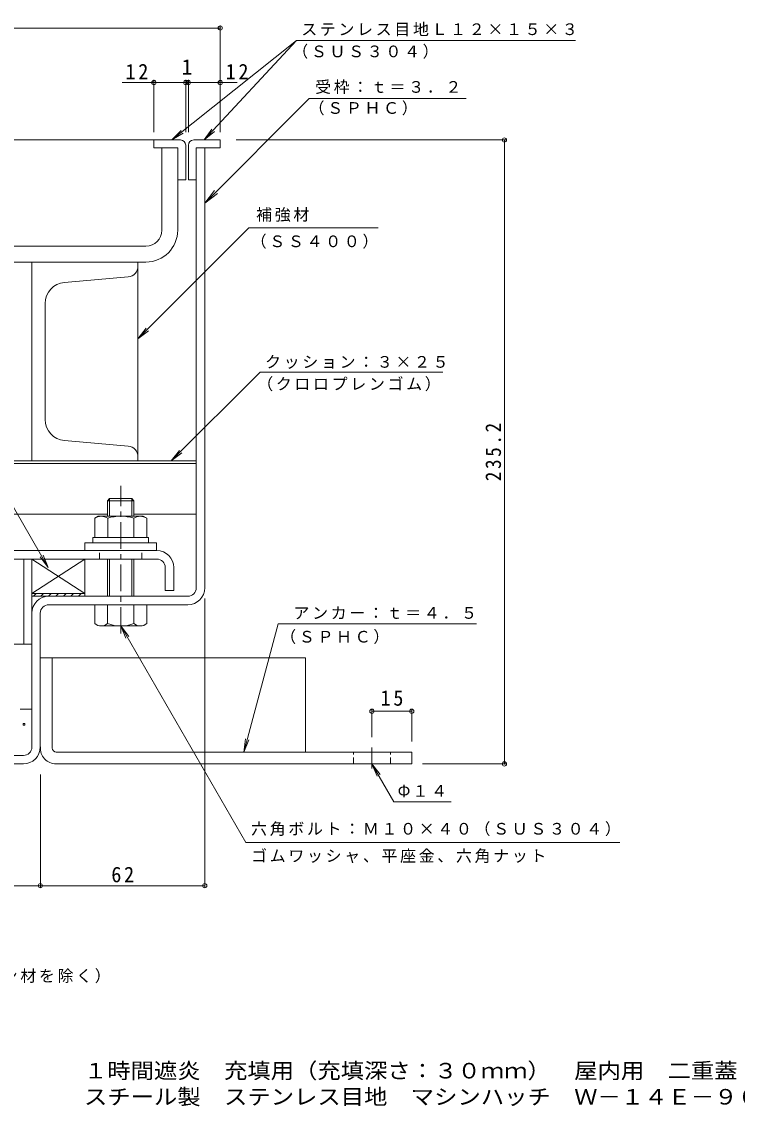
# Model space of a CAD drawing. Units: millimetres at full size. Extents: x -522 to 546, y -392 to 382.
# Drawn here: x -123.5 to 146.3, y -392.4 to 16.4 of the extents above; entities that cross this region are included whole.
import ezdxf
from ezdxf.enums import TextEntityAlignment as Align

# ---------------------------------------------------------------- set-up
doc = ezdxf.new("R2010")
doc.units = ezdxf.units.MM
doc.header["$LTSCALE"] = 2
doc.header["$PDMODE"] = 32
doc.header["$PDSIZE"] = 1.6
doc.linetypes.add('CHAIN1', pattern=[8, 5, -1, 1, -1])
doc.linetypes.add('DASHED1', pattern=[1.8, 1.2, -0.6])
for name, color, linetype, lineweight in [('D-1', 2, 'Continuous', 9), ('D-2', 3, 'Continuous', 9), ('D-3', 4, 'Continuous', 9), ('D-4', 4, 'Continuous', 9), ('D-5', 7, 'Continuous', 9), ('D-6', 6, 'Continuous', 5), ('D-7', 5, 'Continuous', 5), ('D-8', 5, 'Continuous', 5), ('D-9', 134, 'Continuous', 5), ('D-A', 3, 'Continuous', 9), ('D-C', 5, 'Continuous', 9), ('D-D', 4, 'Continuous', 9), ('D-E', 3, 'Continuous', 9), ('D-F', 7, 'Continuous', 9), ('F-5_F-5ﾚｲﾔ', 7, 'Continuous', 9)]:
    doc.layers.add(name, color=color, linetype=linetype, lineweight=lineweight)
doc.styles.add('ＭＳ ゴシック', font='')
doc.styles.get('ＭＳ ゴシック').set_extended_font_data('MS Gothic')

msp = doc.modelspace()

# ---------------------------------------------------------------- linework, layer by layer
at = {"layer": 'D-1'}
for p, q in [((-57.651, -31.178), (-54.451, -31.178)), ((-57.651, -196.979), (-57.651, -31.178)), ((-54.451, -31.178), (-54.451, -196.979)), ((-60.851, -200.179), (-113.251, -200.179)), ((-91.151, -203.379), (-113.251, -203.379)), ((-81.151, -203.379), (-60.851, -203.379)), ((-119.651, -256.979), (-119.651, -206.579)), ((-116.451, -206.579), (-116.451, -256.979)), ((-122.851, -260.179), (-169.651, -260.179)), ((-122.851, -263.379), (-169.651, -263.379))]:
    msp.add_line(p, q, dxfattribs=at)
for centre, radius, start, end in [((-113.251, -206.579), 6.4, 90, 180), ((-60.851, -196.979), 6.4, 270, 0), ((-60.851, -196.979), 3.2, 270, 0), ((-113.251, -206.579), 3.2, 90, 180), ((-122.851, -256.979), 3.2, 270, 0), ((-122.851, -256.979), 6.4, 270, 0)]:
    msp.add_arc(centre, radius, start, end, dxfattribs=at)
at = {"layer": 'D-2'}
for p, q in [((-64.651, -31.178), (-70.651, -31.178)), ((-70.651, -62.178), (-70.651, -31.178)), ((-64.651, -31.178), (-64.651, -62.178)), ((-76.651, -68.178), (-414.803, -68.178)), ((-414.803, -74.178), (-76.651, -74.178))]:
    msp.add_line(p, q, dxfattribs=at)
for radius in [12, 6]:
    msp.add_arc((-76.651, -62.178), radius, 270, 0, dxfattribs=at)
at = {"layer": 'D-3'}
for p, q in [((-414.803, -28.178), (-63.651, -28.178)), ((-73.651, -28.178), (-73.651, -31.178)), ((-58.651, -28.178), (-48.651, -28.178)), ((-48.651, -28.178), (-48.651, -31.178)), ((-73.651, -31.178), (-64.651, -31.178)), ((-64.651, -31.178), (-64.651, -43.178)), ((-61.651, -30.178), (-61.651, -43.178)), ((-48.651, -31.178), (-57.651, -31.178)), ((-57.651, -31.178), (-57.651, -43.178)), ((-64.651, -43.178), (-61.651, -43.178))]:
    msp.add_line(p, q, dxfattribs=at)
msp.add_lwpolyline([(-60.651, -30.178), (-60.651, -43.178), (-57.651, -43.178)], dxfattribs=at)
for centre, start, end in [((-63.651, -30.178), 0, 90), ((-58.651, -30.178), 90, 180)]:
    msp.add_arc(centre, 2, start, end, dxfattribs=at)
at = {"layer": 'D-4'}
for p, q in [((-124.051, -242.709), (-119.651, -242.709)), ((-119.651, -256.979), (-119.651, -242.709)), ((-122.851, -260.179), (-127.555, -260.179))]:
    msp.add_line(p, q, dxfattribs=at)
at = {"layer": 'D-4', "color": 2}
msp.add_lwpolyline([(-122.903, -248.758), (-122.903, -248.158), (-122.303, -248.158), (-122.303, -248.758)], close=True, dxfattribs=at)
at = {"layer": 'D-4'}
msp.add_arc((-122.851, -256.979), 3.2, 270, 0, dxfattribs=at)
at = {"layer": 'D-5'}
for p, q in [((-19.942, 9.302), (-66.87, -28.178)), ((-19.942, 9.302), (-54.645, -28.178)), ((-19.942, 9.302), (85.227, 9.302)), ((-15.172, -12.569), (-54.451, -51.984)), ((-15.172, -12.569), (44.096, -12.569)), ((-54.645, -28.178), (-51.756, -24.097)), ((-66.869, -28.177), (-63.402, -24.574)), ((-66.869, -28.177), (-62.588, -25.594)), ((-54.645, -28.178), (-50.798, -24.984)), ((-54.451, -51.984), (-50.807, -47.217)), ((-54.451, -51.984), (-49.698, -48.323)), ((10.848, -61.334), (-37.863, -61.334)), ((-79.651, -103.122), (-75.685, -100.078)), ((-33.643, -115.735), (-67.086, -149.178)), ((-33.643, -115.735), (35.264, -115.735)), ((-152.003, -122.606), (-113.478, -189.333)), ((-67.086, -149.178), (-64.042, -145.211)), ((-67.086, -149.178), (-63.119, -146.134)), ((-113.478, -189.333), (-116.522, -185.366)), ((-113.478, -189.333), (-115.392, -184.713)), ((-86.151, -211.379), (-84.237, -215.998)), ((-26.828, -210.582), (-39.769, -258.879)), ((-26.828, -210.582), (47.98, -210.582)), ((-39.769, -258.879), (-39.116, -253.922)), ((-39.769, -258.879), (-37.856, -254.26)), ((8.549, -263.379), (16.772, -277.621)), ((8.549, -263.379), (10.463, -267.998)), ((8.549, -263.379), (11.593, -267.346)), ((16.772, -277.621), (38.382, -277.621)), ((-39.028, -292.998), (101.946, -292.998))]:
    msp.add_line(p, q, dxfattribs=at)
for points in [[(-37.863, -61.334), (-79.651, -103.122), (-76.608, -99.155)], [(-39.028, -292.998), (-86.151, -211.379), (-83.107, -215.346)]]:
    msp.add_lwpolyline(points, dxfattribs=at)
at = {"layer": 'D-6'}
for p, q in [((-57.651, -150.178), (-419.202, -150.178)), ((-57.651, -149.178), (-418.202, -149.178)), ((-209.202, -169.178), (-91.151, -169.178)), ((-81.151, -169.178), (-57.651, -169.178)), ((-99.651, -186.179), (-119.651, -199.179)), ((-119.651, -186.179), (-119.651, -199.179)), ((-99.651, -199.179), (-119.651, -199.179))]:
    msp.add_line(p, q, dxfattribs=at)
at = {"layer": 'D-6', "color": 134}
for p, q in [((-122.651, -186.179), (-122.651, -218.179)), ((-119.651, -186.179), (-122.651, -186.179)), ((-122.651, -218.179), (-408.009, -218.179))]:
    msp.add_line(p, q, dxfattribs=at)
msp.add_lwpolyline([(-119.651, -186.179), (-119.651, -218.179), (-122.651, -218.179)], dxfattribs=at)
at = {"layer": 'D-6'}
msp.add_lwpolyline([(-99.651, -199.179), (-99.651, -186.179), (-119.651, -186.179)], close=True, dxfattribs=at)
at = {"layer": 'D-7', "linetype": 'CHAIN1'}
msp.add_line((-86.151, -214.257), (-86.151, -158.527), dxfattribs=at)
at = {"layer": 'D-7'}
for p, q in [((-90.339, -163.379), (-91.151, -164.191)), ((-81.963, -163.379), (-90.339, -163.379)), ((-90.339, -169.979), (-90.339, -163.379)), ((-81.963, -163.379), (-81.151, -164.191)), ((-81.963, -169.979), (-81.963, -163.379)), ((-81.151, -164.191), (-91.151, -164.191)), ((-91.151, -169.979), (-91.151, -164.191)), ((-81.151, -164.191), (-81.151, -169.979)), ((-91.151, -200.179), (-91.151, -186.179)), ((-90.339, -200.179), (-90.339, -186.179)), ((-81.963, -200.179), (-81.963, -186.179)), ((-81.151, -186.179), (-81.151, -200.179)), ((-95.951, -210.484), (-95.951, -203.379)), ((-76.351, -203.379), (-95.951, -203.379)), ((-91.151, -210.484), (-91.151, -203.379)), ((-81.151, -203.379), (-81.151, -210.484)), ((-76.351, -210.484), (-76.351, -203.379)), ((-78.751, -211.379), (-93.551, -211.379))]:
    msp.add_line(p, q, dxfattribs=at)
at = {"layer": 'D-7', "color": 2, "lineweight": 9}
for p, q in [((-95.966, -170.738), (-94.651, -169.979)), ((-95.966, -170.738), (-95.966, -177.979)), ((-77.651, -169.979), (-94.651, -169.979)), ((-91.058, -170.738), (-91.058, -177.979)), ((-81.243, -170.738), (-81.243, -177.979))]:
    msp.add_line(p, q, dxfattribs=at)
at = {"layer": 'D-7', "color": 6}
for p, q in [((-96.651, -177.979), (-96.651, -179.979)), ((-96.651, -179.979), (-75.651, -179.979))]:
    msp.add_line(p, q, dxfattribs=at)
at = {"layer": 'D-7', "color": 134}
for p, q in [((-99.651, -179.979), (-99.651, -182.979)), ((-99.651, -179.979), (-72.651, -179.979)), ((-99.651, -182.979), (-72.651, -182.979)), ((-72.651, -179.979), (-72.651, -182.979))]:
    msp.add_line(p, q, dxfattribs=at)
at = {"layer": 'D-7', "color": 2, "lineweight": 9}
msp.add_lwpolyline([(-77.651, -169.979), (-76.336, -170.738), (-76.336, -177.979), (-95.966, -177.979)], dxfattribs=at)
at = {"layer": 'D-7', "color": 6}
msp.add_lwpolyline([(-96.651, -177.979), (-75.651, -177.979), (-75.651, -179.979)], dxfattribs=at)
at = {"layer": 'D-7', "color": 2, "lineweight": 9}
for centre, radius, start, end in [((-93.069, -175.755), 5.793, 94.38438, 120), ((-93.665, -174.819), 4.842, 57.42749, 88.18784), ((-86.151, -186.22), 16.241, 72.41188, 107.5881), ((-78.636, -174.819), 4.842, 91.81215, 122.57249), ((-79.232, -175.755), 5.793, 59.99998, 85.6156)]:
    msp.add_arc(centre, radius, start, end, dxfattribs=at)
at = {"layer": 'D-7'}
for centre, radius, start, end in [((-93.551, -207.713), 3.666, 229.1022, 310.89809), ((-86.151, -196.963), 14.416, 249.70546, 290.29454), ((-78.751, -207.713), 3.666, 229.10191, 310.8978)]:
    msp.add_arc(centre, radius, start, end, dxfattribs=at)
at = {"layer": 'D-8'}
for p, q in [((-414.803, -74.178), (-79.651, -74.178)), ((-79.651, -74.178), (-79.651, -149.178)), ((-79.651, -149.178), (-418.202, -149.178))]:
    msp.add_line(p, q, dxfattribs=at)
at = {"layer": 'D-9'}
for p, q in [((-119.651, -74.178), (-79.651, -74.178)), ((-119.651, -149.178), (-119.651, -74.178)), ((-79.651, -75.763), (-79.651, -74.178)), ((-83.303, -79.748), (-107.349, -81.851)), ((-114.651, -89.821), (-114.651, -133.535)), ((-83.303, -143.608), (-107.349, -141.505)), ((-119.651, -149.178), (-79.651, -149.178)), ((-79.651, -147.593), (-79.651, -149.178))]:
    msp.add_line(p, q, dxfattribs=at)
for centre, radius, start, end in [((-83.651, -75.763), 4, 274.99944, 0), ((-106.651, -89.821), 8, 94.99944, 180), ((-106.651, -133.535), 8, 180, 264.99997), ((-83.651, -147.593), 4, 0, 84.99997)]:
    msp.add_arc(centre, radius, start, end, dxfattribs=at)
at = {"layer": 'D-A'}
for p, q in [((-72.551, -182.979), (-414.803, -182.979)), ((-72.551, -186.179), (-414.803, -186.179)), ((-69.351, -189.379), (-69.351, -197.979)), ((-66.151, -189.379), (-66.151, -197.979)), ((-69.351, -197.979), (-66.151, -197.979))]:
    msp.add_line(p, q, dxfattribs=at)
at = {"layer": 'D-A', "linetype": 'DASHED1'}
for p, q in [((-94.151, -186.179), (-94.151, -182.979)), ((-78.15, -186.179), (-78.15, -182.979))]:
    msp.add_line(p, q, dxfattribs=at)
at = {"layer": 'D-A'}
for radius in [6.4, 3.2]:
    msp.add_arc((-72.551, -189.379), radius, 0, 90, dxfattribs=at)
at = {"layer": 'D-C', "color": 7}
for p, q in [((-119.081, -200.179), (-118.081, -199.179)), ((-116.252, -200.179), (-115.252, -199.179)), ((-113.424, -200.179), (-112.424, -199.179)), ((-110.595, -200.179), (-109.595, -199.179)), ((-107.767, -200.179), (-106.767, -199.179)), ((-104.939, -200.179), (-103.939, -199.179)), ((-102.11, -200.179), (-101.11, -199.179))]:
    msp.add_line(p, q, dxfattribs=at)
msp.add_lwpolyline([(-99.651, -199.179), (-99.651, -200.179), (-119.651, -200.179), (-119.651, -199.179)], close=True, dxfattribs=at)
at = {"layer": 'D-D'}
for p, q in [((-119.651, -149.178), (-119.651, -74.178)), ((-219.485, -149.178), (-119.651, -149.178))]:
    msp.add_line(p, q, dxfattribs=at)
msp.add_lwpolyline([(-119.651, -74.178), (-219.485, -74.178), (-219.485, -149.178)], dxfattribs=at)
at = {"layer": 'D-E'}
for p, q in [((-116.451, -223.378), (-116.451, -256.979)), ((-116.451, -223.378), (-111.951, -223.378)), ((-111.951, -257.379), (-111.951, -223.378)), ((-110.451, -258.879), (23.549, -258.879)), ((23.549, -258.879), (23.549, -263.379)), ((23.549, -263.379), (-110.451, -263.379))]:
    msp.add_line(p, q, dxfattribs=at)
at = {"layer": 'D-E', "linetype": 'CHAIN1'}
msp.add_line((8.549, -265.126), (8.549, -257.236), dxfattribs=at)
at = {"layer": 'D-E', "linetype": 'DASHED1'}
for p, q in [((1.549, -263.379), (1.549, -258.879)), ((15.549, -263.379), (15.549, -258.879))]:
    msp.add_line(p, q, dxfattribs=at)
at = {"layer": 'D-E'}
msp.add_lwpolyline([(-111.951, -223.378), (-16.451, -223.378), (-16.451, -258.879)], dxfattribs=at)
for radius, start in [(6, 176.17647), (1.5, 180.00027)]:
    msp.add_arc((-110.451, -257.379), radius, start, 270, dxfattribs=at)
at = {"layer": 'D-F'}
for p, q in [((-48.651, 14.032), (-414.803, 14.032)), ((-48.651, -25.178), (-48.651, 15.032)), ((-85.565, -6.516), (-61.651, -6.516)), ((-73.651, -25.178), (-73.651, -5.516)), ((-61.651, -25.178), (-61.651, -5.516)), ((-61.651, -6.516), (-60.651, -6.516)), ((-60.651, -25.178), (-60.651, -5.516)), ((-60.651, -6.516), (-42.265, -6.516)), ((59.075, -28.178), (-42.651, -28.178)), ((58.475, -263.379), (58.475, -28.178)), ((-54.451, -309.872), (-54.451, -200.979)), ((8.549, -242.918), (8.549, -253.236)), ((8.549, -243.518), (23.549, -243.518)), ((23.549, -242.918), (23.549, -254.879)), ((59.075, -263.379), (27.549, -263.379)), ((-116.437, -309.872), (-116.437, -267.379)), ((-169.652, -309.272), (-116.437, -309.272)), ((-116.437, -309.272), (-54.451, -309.272))]:
    msp.add_line(p, q, dxfattribs=at)
for p in [(-48.651, 14.032), (-73.651, -6.516), (-61.651, -6.516), (-60.651, -6.516), (-48.651, -6.516), (58.475, -28.178), (8.549, -243.518), (23.549, -243.518), (58.475, -263.379), (-116.437, -309.272), (-54.451, -309.272)]:
    msp.add_point(p, dxfattribs=at)

# ---------------------------------------------------------------- texts
at = {"layer": 'D-5', "char_height": 4.399, "attachment_point": 7, "style": 'ＭＳ ゴシック'}
for s, insert in [('\\T1.17;ステンレス目地Ｌ１２×１５×３', (-18.103, 10.935)), ('\\T1.17;（ＳＵＳ３０４）', (-21.471, 2.447)), ('\\T1.17;受枠：ｔ＝３．２', (-12.872, -10.858)), ('\\T1.17;（ＳＰＨＣ）', (-15.304, -18.887)), ('\\T1.17;補強材', (-35.112, -59.038)), ('\\T1.17;（ＳＳ４００）', (-37.152, -69.143)), ('\\T1.17;クッション：３×２５', (-31.733, -114.47)), ('\\T1.17;（クロロプレンゴム）', (-34.696, -122.89)), ('\\T1.17;アンカー：ｔ＝４．５', (-21.02, -208.878)), ('\\T1.17;（ＳＰＨＣ）', (-26.016, -218.198)), ('\\T1.17;Φ１４', (18.233, -275.917)), ('\\T1.17;六角ボルト：Ｍ１０×４０（ＳＵＳ３０４）', (-36.999, -290.594)), ('\\T1.17;ゴムワッシャ、平座金、六角ナット', (-36.999, -300.759)), ('\\T1.17;表面処理：下塗り＋焼付塗装（但し目地、把手、パッキン、クッション材を除く）', (-348.651, -346.034))]:
    msp.add_mtext(s, dxfattribs=dict(at, insert=insert))
at = {"layer": 'D-F', "color": 2, "style": 'ＭＳ ゴシック'}
msp.add_text('1', height=5.865, dxfattribs=at).set_placement((-63.151, -5.316), align=Align.BOTTOM_LEFT)
at = {"layer": 'D-F', "color": 2, "char_height": 5.865, "attachment_point": 7, "style": 'ＭＳ ゴシック'}
for s, insert in [('\\T1.27;\\W0.95;12', (-84.344, -5.316)), ('\\T1.27;\\W0.95;12', (-46.596, -5.316)), ('\\T1.27;\\W0.95;15', (11.799, -241.518)), ('\\T1.27;\\W0.95;62', (-89.694, -308.072))]:
    msp.add_mtext(s, dxfattribs=dict(at, insert=insert))
at = {"layer": 'D-F', "color": 2, "insert": (57.275, -156.779), "char_height": 5.865, "attachment_point": 7, "rotation": 90, "style": 'ＭＳ ゴシック'}
msp.add_mtext('\\T1.28;\\W0.9;235.2', dxfattribs=at)
at = {"layer": 'F-5_F-5ﾚｲﾔ', "color": 2, "style": 'ＭＳ ゴシック', "width": 1.1}
for s, p in [('１時間遮炎\u3000充填用（充填深さ：３０ｍｍ）\u3000屋内用\u3000二重蓋\u3000密閉形（防水・防臭形）', (-100.021, -383.701)), ('スチール製\u3000ステンレス目地\u3000マシンハッチ\u3000Ｗ－１４Ｅ－９００×１５００－Ｌ', (-100.021, -393.542))]:
    msp.add_text(s, height=5.865, dxfattribs=at).set_placement(p, align=Align.BOTTOM_LEFT)

doc.saveas('drawing.dxf')
